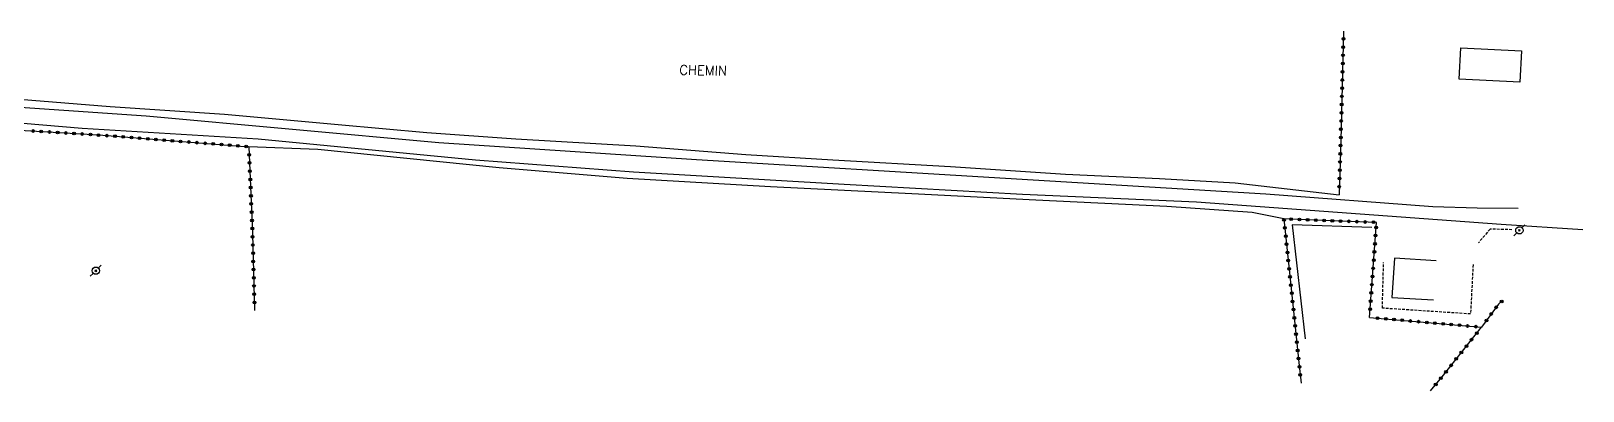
# Model space of a CAD drawing. Header units: millimetres. Extents: x 170000 to 171000, y 110000 to 111000.
# Drawn here: x 170622.8 to 170906.2, y 110897.5 to 110963.3 of the extents above; entities that cross this region are included whole.
import ezdxf
from ezdxf.enums import TextEntityAlignment as Align

# ---------------------------------------------------------------- set-up
doc = ezdxf.new("R2010")
doc.units = ezdxf.units.MM
doc.linetypes.add('DASHED', pattern=[0.75, 0.5, -0.25])
doc.layers.get('0').update_dxf_attribs({"linetype": 'CONTINUOUS'})
for name, color, linetype in [('W0071', 7, 'CONTINUOUS'), ('W0101', 7, 'CONTINUOUS'), ('W0104', 1, 'CONTINUOUS'), ('W0112', 1, 'DASHED'), ('W0303', 7, 'CONTINUOUS'), ('W0323', 7, 'CONTINUOUS'), ('W0330', 7, 'CONTINUOUS'), ('W0473', 7, 'CONTINUOUS'), ('W0989', 7, 'CONTINUOUS')]:
    doc.layers.add(name, color=color, linetype=linetype)
doc.styles.get("Standard").update_dxf_attribs({"font": 'romans.shx', "width": 0.85})

# ---------------------------------------------------------------- blocks, each defined once
blk = doc.blocks.new('T473')
for p, q in [((-0.166667, 0.166667), (0.166667, -0.166667)), ((-0.166667, -0.166667), (0.166667, 0.166667)), ((0.500001, 0.500001), (1.000002, 1.000002)), ((-1.000002, -1.000002), (-0.500001, -0.500001))]:
    blk.add_line(p, q)
blk.add_ellipse((0, 0), major_axis=(0.471405, 0.471405), ratio=1, start_param=5.4977871438, end_param=11.780972451)
blk = doc.blocks.new('t323o')
at = {"color": 0, "linetype": 'Continuous'}
for radius in [0.25, 0.15]:
    blk.add_circle((0, 0), radius, dxfattribs=at)

msp = doc.modelspace()

# ---------------------------------------------------------------- linework, layer by layer
at = {"layer": 'W0071'}
for points in [[(170878.76, 110931.15), (170848.29, 110933.45), (170800.75, 110936.33), (170744.33, 110939.73), (170697.26, 110942.82), (170643.81, 110947.73), (170600.43, 110950.71), (170570.51, 110954.31), (170543.5, 110956.05), (170522.4, 110955.78), (170497.8, 110953.4)], [(170906.18, 110926.92), (170891.22, 110927.9), (170835.61, 110931.97), (170803.85, 110933.38), (170771.29, 110935.22), (170732.8, 110937.46), (170703.97, 110939.67), (170664.25, 110943.5), (170632.1, 110945.44), (170591.81, 110948.86), (170571.18, 110951.22), (170552.35, 110952.65), (170534.21, 110953.13), (170516.58, 110952.76), (170496.56, 110950.32), (170493.68, 110949.7)], [(170894.35, 110930.82), (170886.88, 110930.9), (170878.76, 110931.15)]]:
    msp.add_lwpolyline(points, dxfattribs=at)
at = {"layer": 'W0101'}
msp.add_lwpolyline([(170879.37, 110921.29), (170871.75, 110921.78), (170871.29, 110914.56), (170878.9, 110914.15)], dxfattribs=at)
at = {"layer": 'W0104'}
msp.add_lwpolyline([(170883.87, 110960.22), (170894.97, 110959.66), (170894.68, 110953.92), (170883.58, 110954.48)], close=True, dxfattribs=at)
at = {"layer": 'W0112'}
for points in [[(170893.21, 110926.97), (170889.21, 110927.07), (170887.1, 110924.57)], [(170886.11, 110920.59), (170885.65, 110911.57), (170869.55, 110912.63), (170869.77, 110920.97)]]:
    msp.add_lwpolyline(points, dxfattribs=at)
at = {"layer": 'W0303'}
msp.add_lwpolyline([(170867.64, 110927.34), (170853.07, 110927.88), (170855.47, 110907)], dxfattribs=at)
at = {"layer": 'W0323'}
for points in [[(170862.48, 110963.26), (170861.94, 110943.29), (170861.64, 110933.33)], [(170591.73, 110947.17), (170601.7, 110946.39), (170616.47, 110945.41), (170635.08, 110944.27), (170662.58, 110942.13)], [(170662.58, 110942.13), (170663.24, 110926.23), (170663.62, 110912.18)], [(170867.19, 110910.94), (170868.5, 110928.29), (170851.57, 110928.94), (170852.79, 110917.38), (170854.32, 110902.72), (170854.72, 110898.95)], [(170891.45, 110913.97), (170890.75, 110913.35), (170887.65, 110909.16)], [(170867.19, 110910.94), (170887.65, 110909.16)], [(170878.36, 110897.5), (170880.69, 110900.42), (170887.65, 110909.16)]]:
    msp.add_lwpolyline(points, dxfattribs=at)
at = {"layer": 'W0330'}
for points in [[(170620.7, 110950.83), (170637.23, 110949.45), (170658.14, 110948.07), (170678.87, 110946.19), (170695.04, 110944.73), (170711.3, 110943.58), (170733.22, 110942.27), (170753.34, 110940.71), (170769.19, 110939.72), (170790.7, 110938.49), (170811.7, 110937.11), (170828.85, 110936.34), (170842.69, 110935.54), (170861.64, 110933.33)], [(170851.57, 110928.94), (170845.8, 110930.1), (170830.17, 110931.21), (170806.26, 110932.37), (170783.61, 110933.52), (170757.8, 110934.82), (170731.66, 110936.32), (170708.29, 110938.29), (170675.15, 110941.63), (170662.58, 110942.13)]]:
    msp.add_lwpolyline(points, dxfattribs=at)

# ---------------------------------------------------------------- block references
at = {"layer": 'W0323'}
for p, rotation in [((170862.44, 110961.82), 268.4641025920088), ((170862.4, 110960.32), 268.4641025920088), ((170862.32, 110957.32), 268.4641025920088), ((170862.36, 110958.82), 268.4641025920088), ((170862.24, 110954.32), 268.4641025920088), ((170862.28, 110955.82), 268.4641025920088), ((170862.16, 110951.33), 268.4641025920088), ((170862.2, 110952.82), 268.4641025920088), ((170862.08, 110948.33), 268.4641025920088), ((170862.12, 110949.83), 268.4641025920088), ((170623.16, 110945), 356.4940266749958), ((170624.65, 110944.91), 356.4940266749958), ((170626.15, 110944.82), 356.4940266749958), ((170627.65, 110944.72), 356.4940266749958), ((170861.99, 110945.33), 268.4641025920088), ((170862.03, 110946.83), 268.4641025920088), ((170629.15, 110944.63), 356.4940266749958), ((170630.64, 110944.54), 356.4940266749958), ((170632.14, 110944.45), 356.4940266749958), ((170633.64, 110944.36), 356.4940266749958), ((170635.13, 110944.26), 355.5549389753197), ((170636.63, 110944.15), 355.5549389753197), ((170638.12, 110944.03), 355.5549389753197), ((170639.62, 110943.92), 355.5549389753197), ((170641.12, 110943.8), 355.5549389753197), ((170642.61, 110943.68), 355.5549389753197), ((170644.11, 110943.57), 355.5549389753197), ((170645.6, 110943.45), 355.5549389753197), ((170647.1, 110943.33), 355.5549389753197), ((170648.59, 110943.22), 355.5549389753197), ((170650.09, 110943.1), 355.5549389753197), ((170651.58, 110942.99), 355.5549389753197), ((170653.08, 110942.87), 355.5549389753197), ((170654.58, 110942.75), 355.5549389753197), ((170656.07, 110942.64), 355.5549389753197), ((170657.57, 110942.52), 355.5549389753197), ((170659.06, 110942.4), 355.5549389753197), ((170660.56, 110942.29), 355.5549389753197), ((170662.05, 110942.17), 355.5549389753197), ((170861.91, 110942.33), 268.2561033027792), ((170861.95, 110943.83), 268.4641025920088), ((170662.64, 110940.66), 272.3796511661765), ((170662.7, 110939.16), 272.3796511661765), ((170861.82, 110939.33), 268.2561033027792), ((170861.87, 110940.83), 268.2561033027792), ((170662.76, 110937.66), 272.3796511661765), ((170861.73, 110936.33), 268.2561033027792), ((170861.77, 110937.83), 268.2561033027792), ((170662.83, 110936.16), 272.3796511661765), ((170662.89, 110934.67), 272.3796511661765), ((170861.68, 110934.83), 268.2561033027792), ((170662.95, 110933.17), 272.3796511661765), ((170663.01, 110931.67), 272.3796511661765), ((170663.08, 110930.17), 272.3796511661765), ((170663.14, 110928.67), 272.3796511661765), ((170851.59, 110928.79), 276.0324954498287), ((170852.92, 110928.89), 177.8217055926291), ((170854.42, 110928.83), 177.8217055926291), ((170855.91, 110928.77), 177.8217055926291), ((170857.41, 110928.72), 177.8217055926291), ((170858.91, 110928.66), 177.8217055926291), ((170860.41, 110928.6), 177.8217055926291), ((170861.91, 110928.54), 177.8217055926291), ((170863.41, 110928.49), 177.8217055926291), ((170864.91, 110928.43), 177.8217055926291), ((170866.41, 110928.37), 177.8217055926291), ((170867.91, 110928.32), 177.8217055926291), ((170663.2, 110927.17), 272.3796511661765), ((170663.25, 110925.67), 271.5420174649608), ((170851.74, 110927.29), 276.0324954498287), ((170851.9, 110925.8), 276.0324954498287), ((170868.32, 110925.9), 85.66594486815694), ((170868.43, 110927.39), 85.66594486815694), ((170663.29, 110924.17), 271.5420174649608), ((170663.33, 110922.67), 271.5420174649608), ((170852.06, 110924.31), 276.0324954498287), ((170852.22, 110922.82), 276.0324954498287), ((170868.09, 110922.91), 85.66594486815694), ((170868.21, 110924.4), 85.66594486815694), ((170663.37, 110921.17), 271.5420174649608), ((170663.42, 110919.68), 271.5420174649608), ((170852.37, 110921.33), 276.0324954498287), ((170852.53, 110919.84), 276.0324954498287), ((170867.87, 110919.91), 85.66594486815694), ((170867.98, 110921.41), 85.66594486815694), ((170663.46, 110918.18), 271.5420174649608), ((170663.5, 110916.68), 271.5420174649608), ((170852.69, 110918.34), 276.0324954498287), ((170852.85, 110916.85), 275.946138161039), ((170867.64, 110916.92), 85.66594486815694), ((170867.75, 110918.42), 85.66594486815694), ((170663.54, 110915.18), 271.5420174649608), ((170663.58, 110913.68), 271.5420174649608), ((170853, 110915.36), 275.946138161039), ((170853.16, 110913.87), 275.946138161039), ((170867.41, 110913.93), 85.66594486815694), ((170867.53, 110915.43), 85.66594486815694), ((170891.34, 110913.87), 221.9788591235872), ((170853.31, 110912.38), 275.946138161039), ((170853.47, 110910.88), 275.946138161039), ((170867.3, 110912.44), 85.66594486815694), ((170868.68, 110910.81), 355.0133492756884), ((170870.17, 110910.68), 355.0133492756884), ((170889.44, 110911.57), 233.5173044306543), ((170890.33, 110912.78), 233.5173044306543), ((170853.62, 110909.39), 275.946138161039), ((170853.78, 110907.9), 275.946138161039), ((170871.67, 110910.55), 355.0133492756884), ((170873.16, 110910.42), 355.0133492756884), ((170874.66, 110910.29), 355.0133492756884), ((170876.15, 110910.16), 355.0133492756884), ((170877.65, 110910.03), 355.0133492756884), ((170879.14, 110909.9), 355.0133492756884), ((170880.63, 110909.77), 355.0133492756884), ((170882.13, 110909.64), 355.0133492756884), ((170883.62, 110909.51), 355.0133492756884), ((170885.12, 110909.38), 355.0133492756884), ((170886.61, 110909.25), 355.0133492756884), ((170886.78, 110908.06), 51.44514656203869), ((170888.55, 110910.36), 233.5173044306543), ((170853.93, 110906.41), 275.946138161039), ((170884.91, 110905.71), 51.44514656203869), ((170885.84, 110906.88), 51.44514656203869), ((170854.09, 110904.92), 275.946138161039), ((170854.24, 110903.43), 275.946138161039), ((170882.1, 110902.19), 51.44514656203869), ((170883.04, 110903.36), 51.44514656203869), ((170883.97, 110904.54), 51.44514656203869), ((170854.4, 110901.93), 276.0090059576785), ((170854.56, 110900.44), 276.0090059576785), ((170880.23, 110899.85), 51.31889536736876), ((170881.17, 110901.02), 51.44514656203869), ((170879.29, 110898.68), 51.31889536736876)]:
    msp.add_blockref('t323o', p, dxfattribs=dict(at, rotation=rotation))
at = {"layer": 'W0473'}
for p in [(170894.57, 110926.85), (170634.61, 110919.48)]:
    msp.add_blockref('T473', p, dxfattribs=at)

# ---------------------------------------------------------------- texts
at = {"layer": 'W0989'}
msp.add_text('CHEMIN', height=1.75, rotation=358.903, dxfattribs=at).set_placement((170745.53, 110956.08), align=Align.MIDDLE)

doc.saveas('drawing.dxf')
